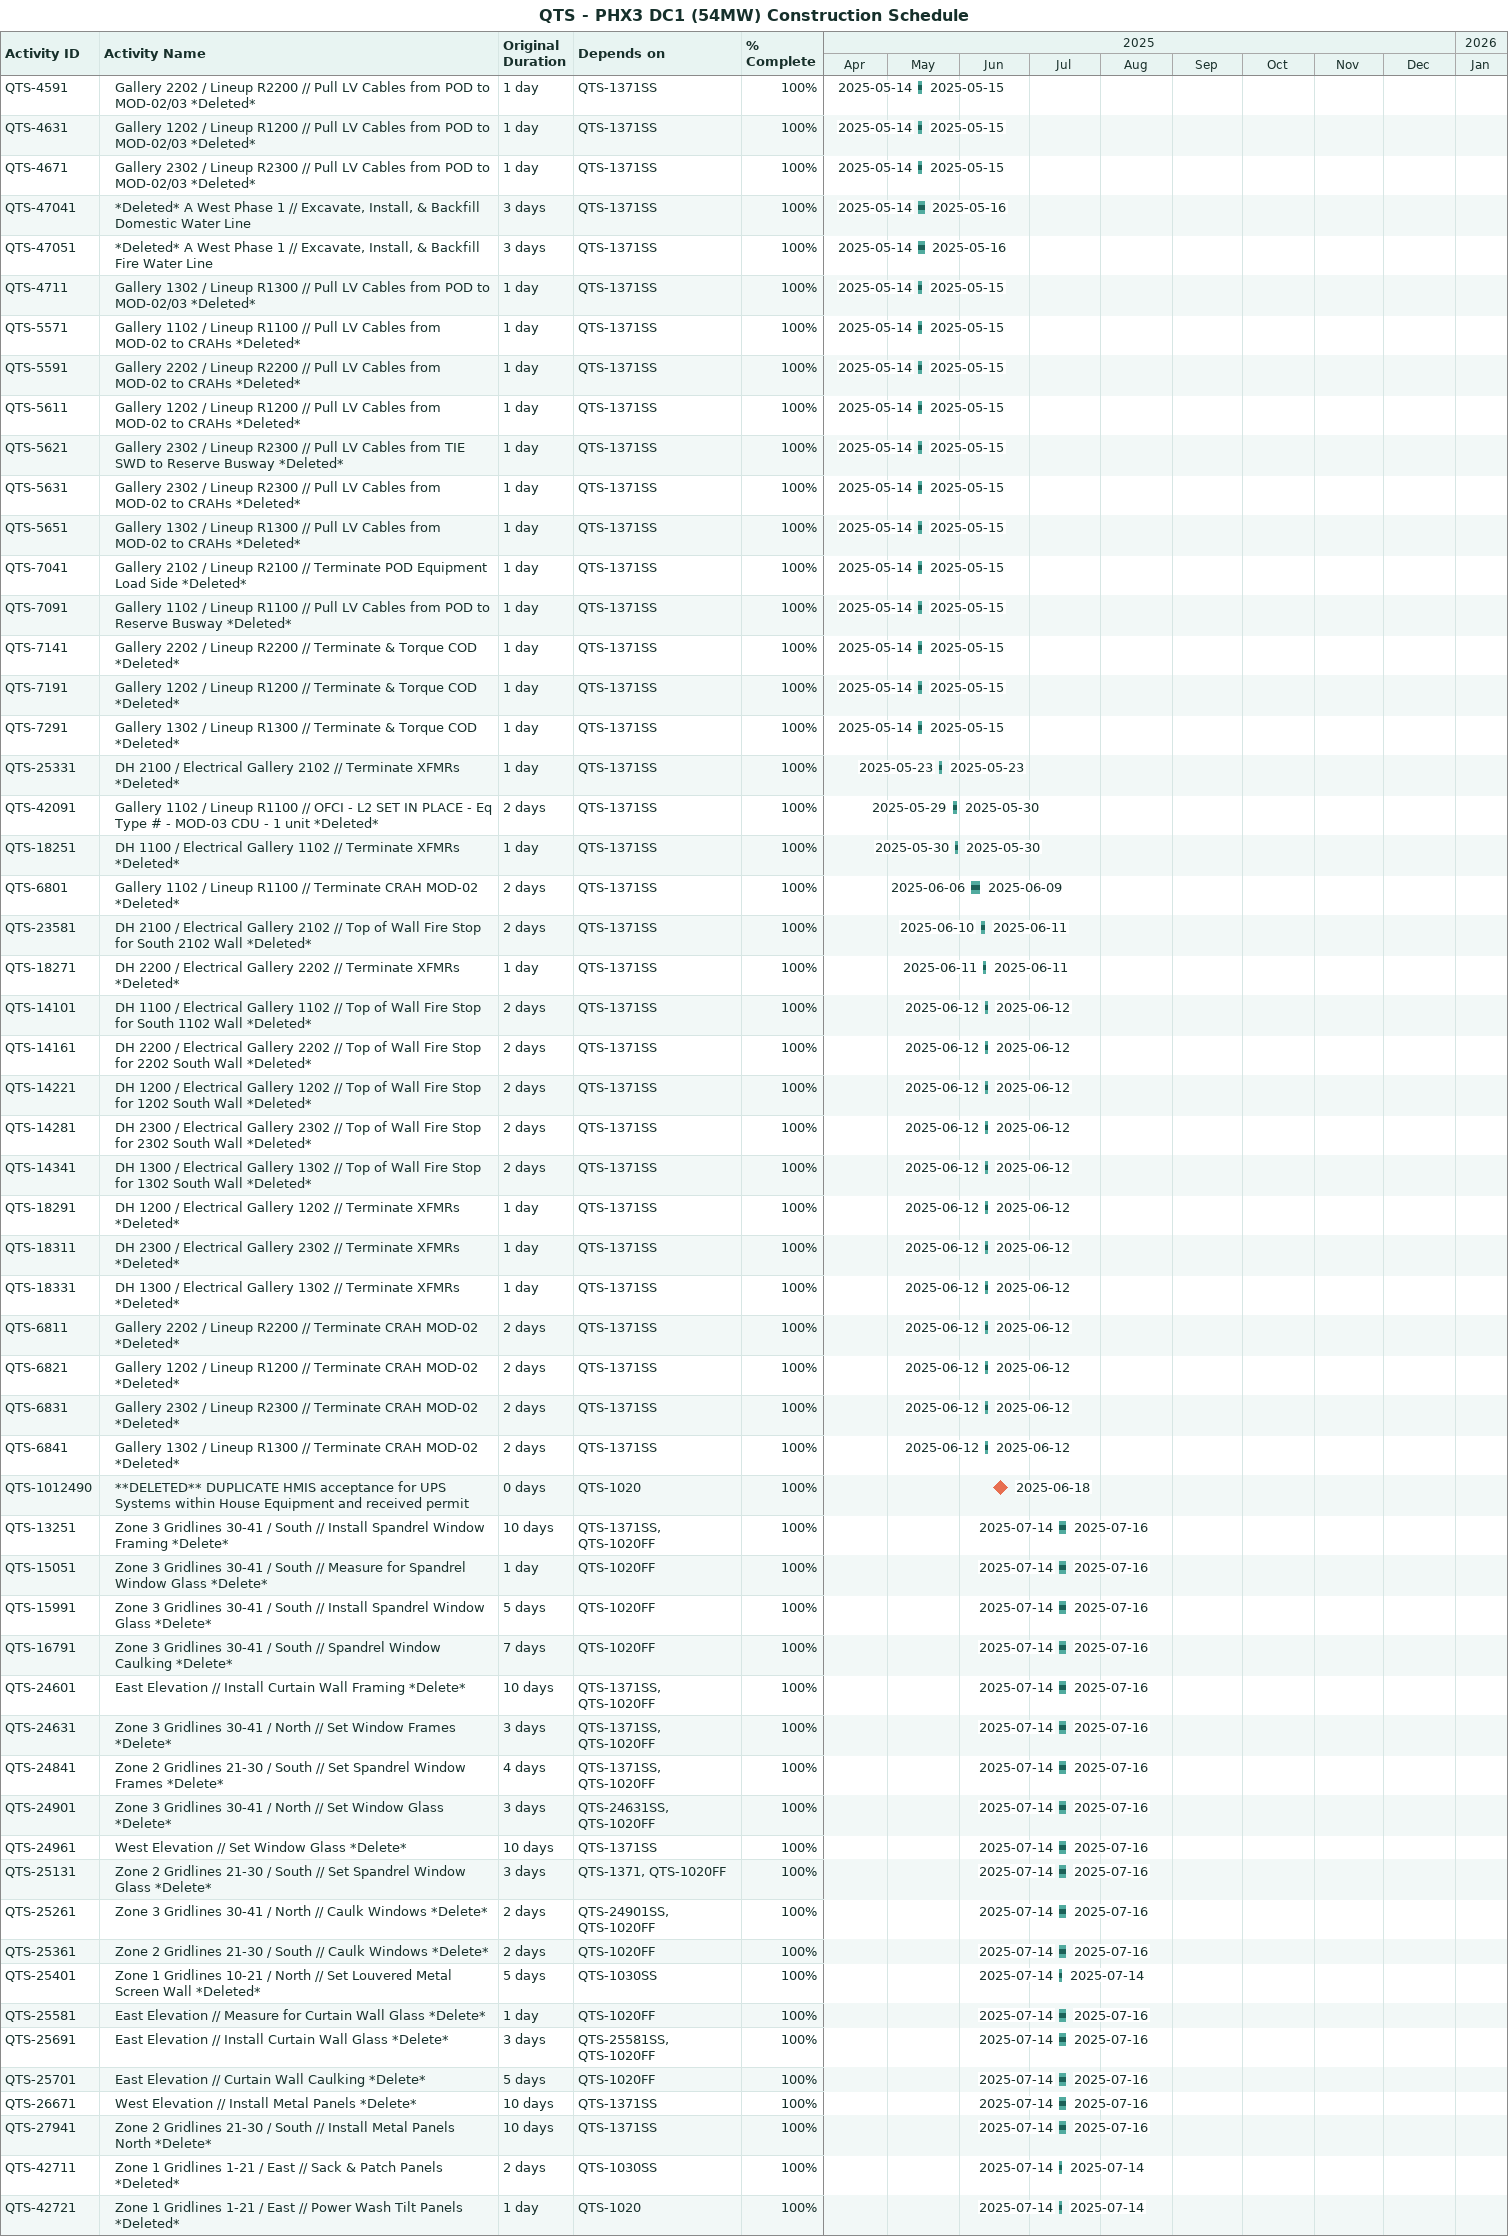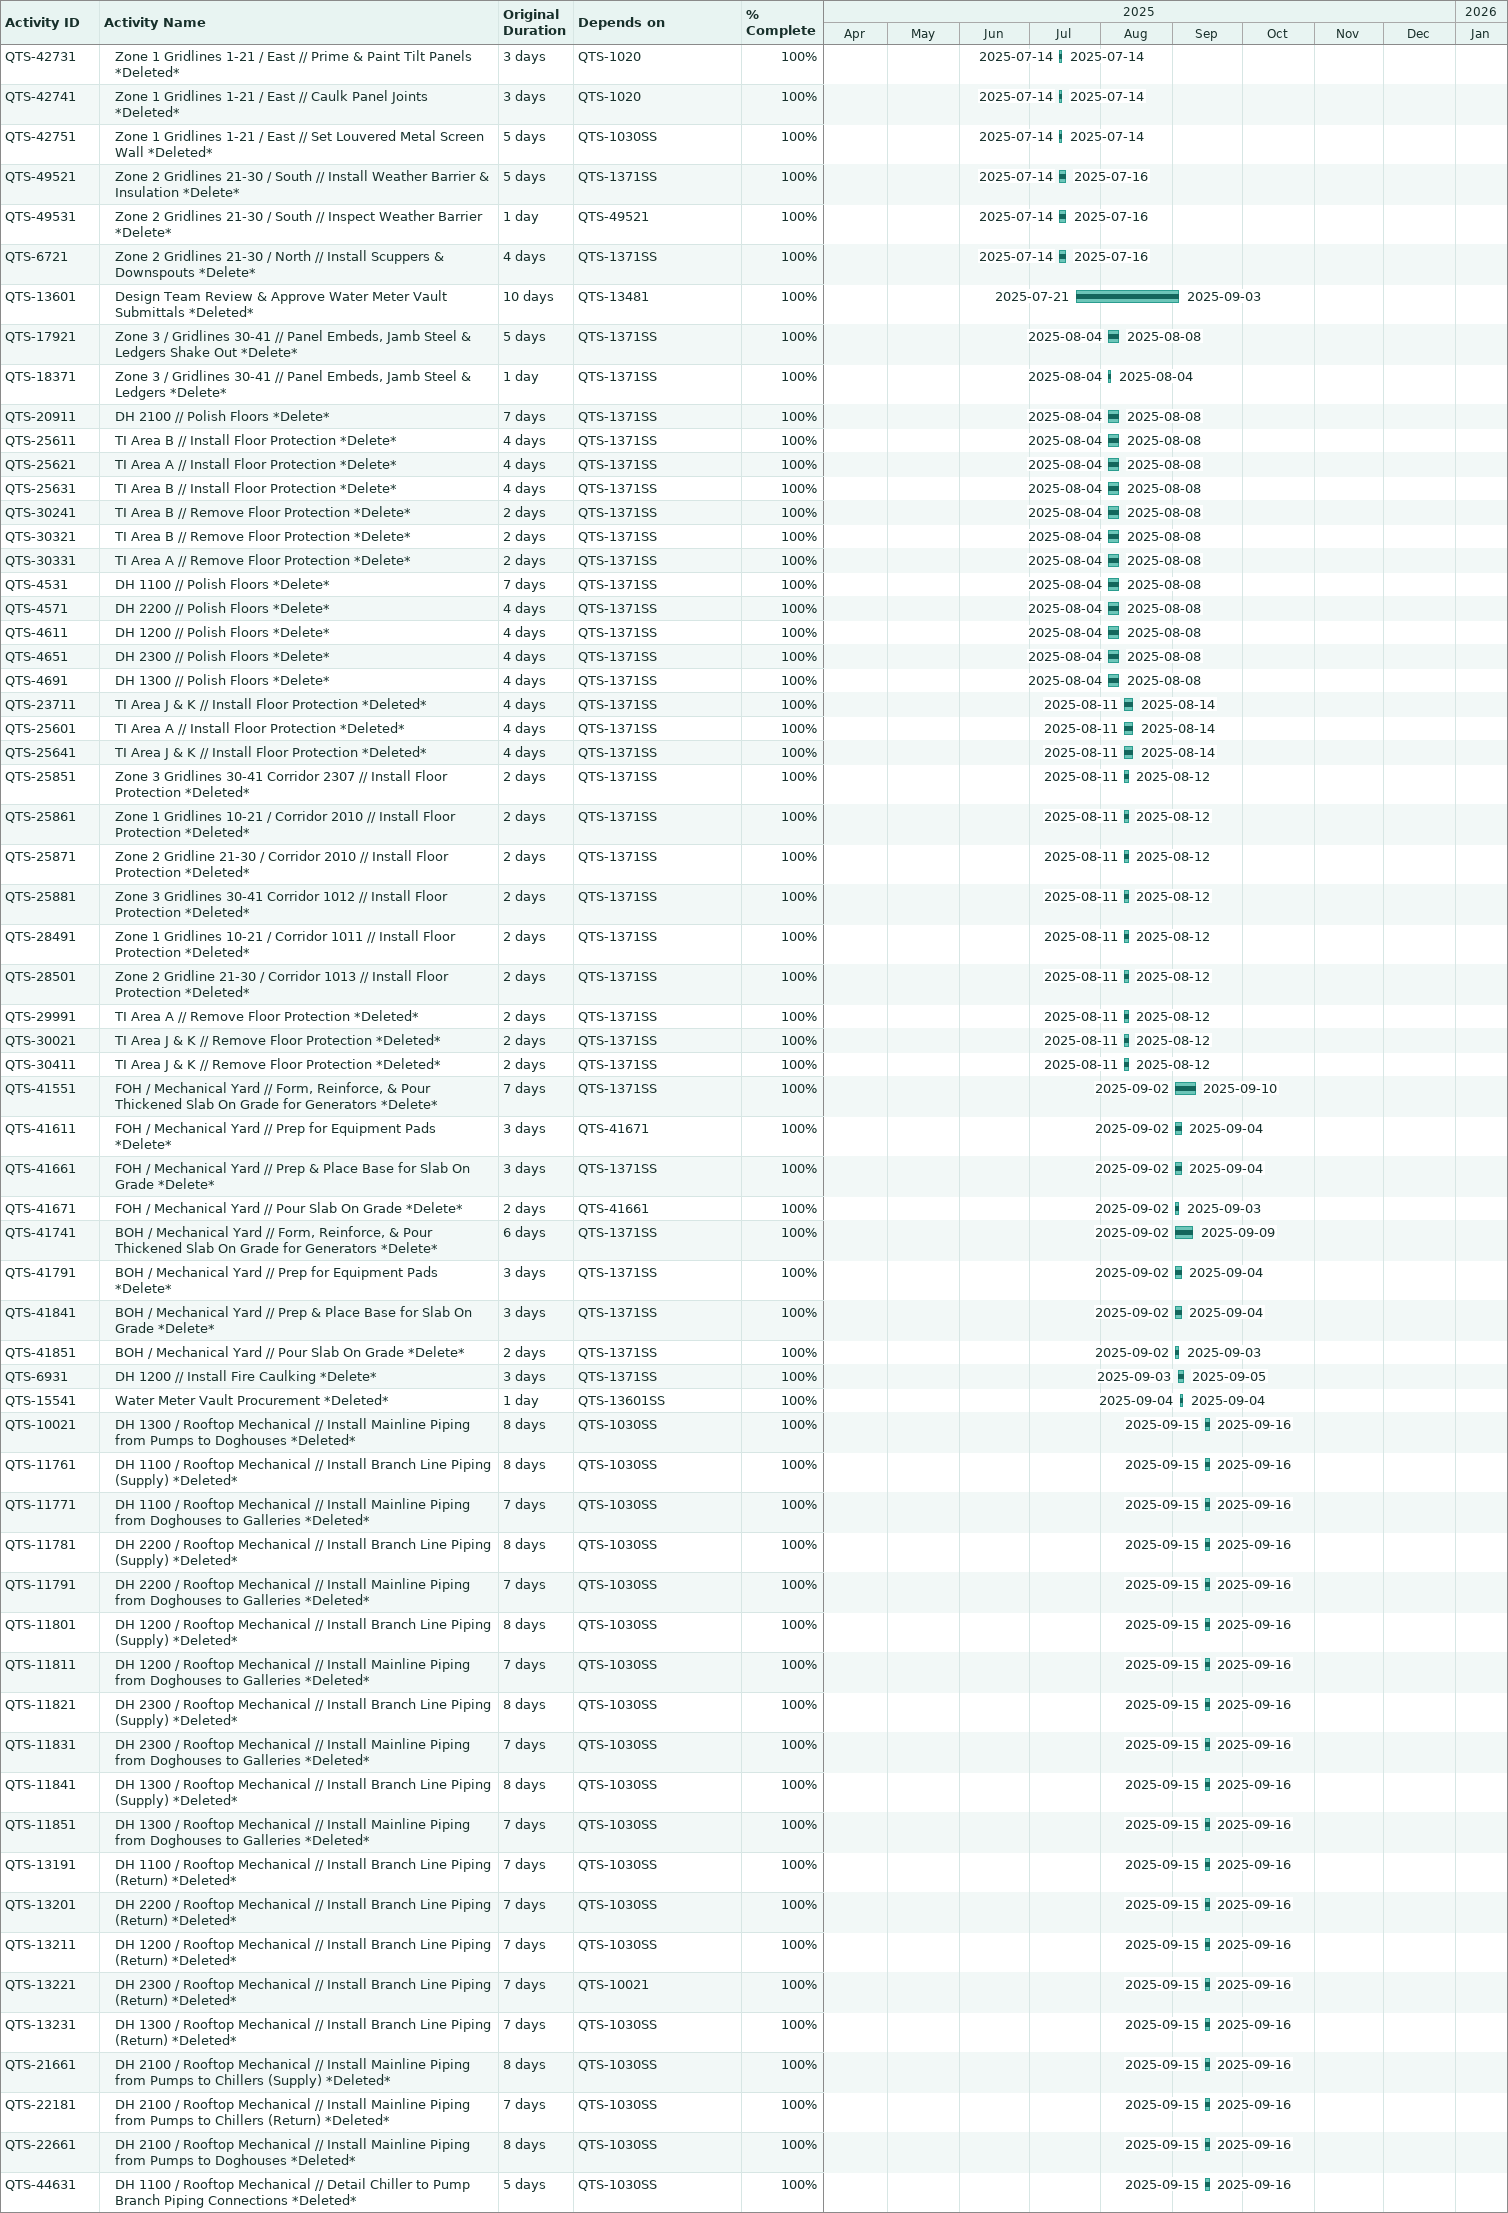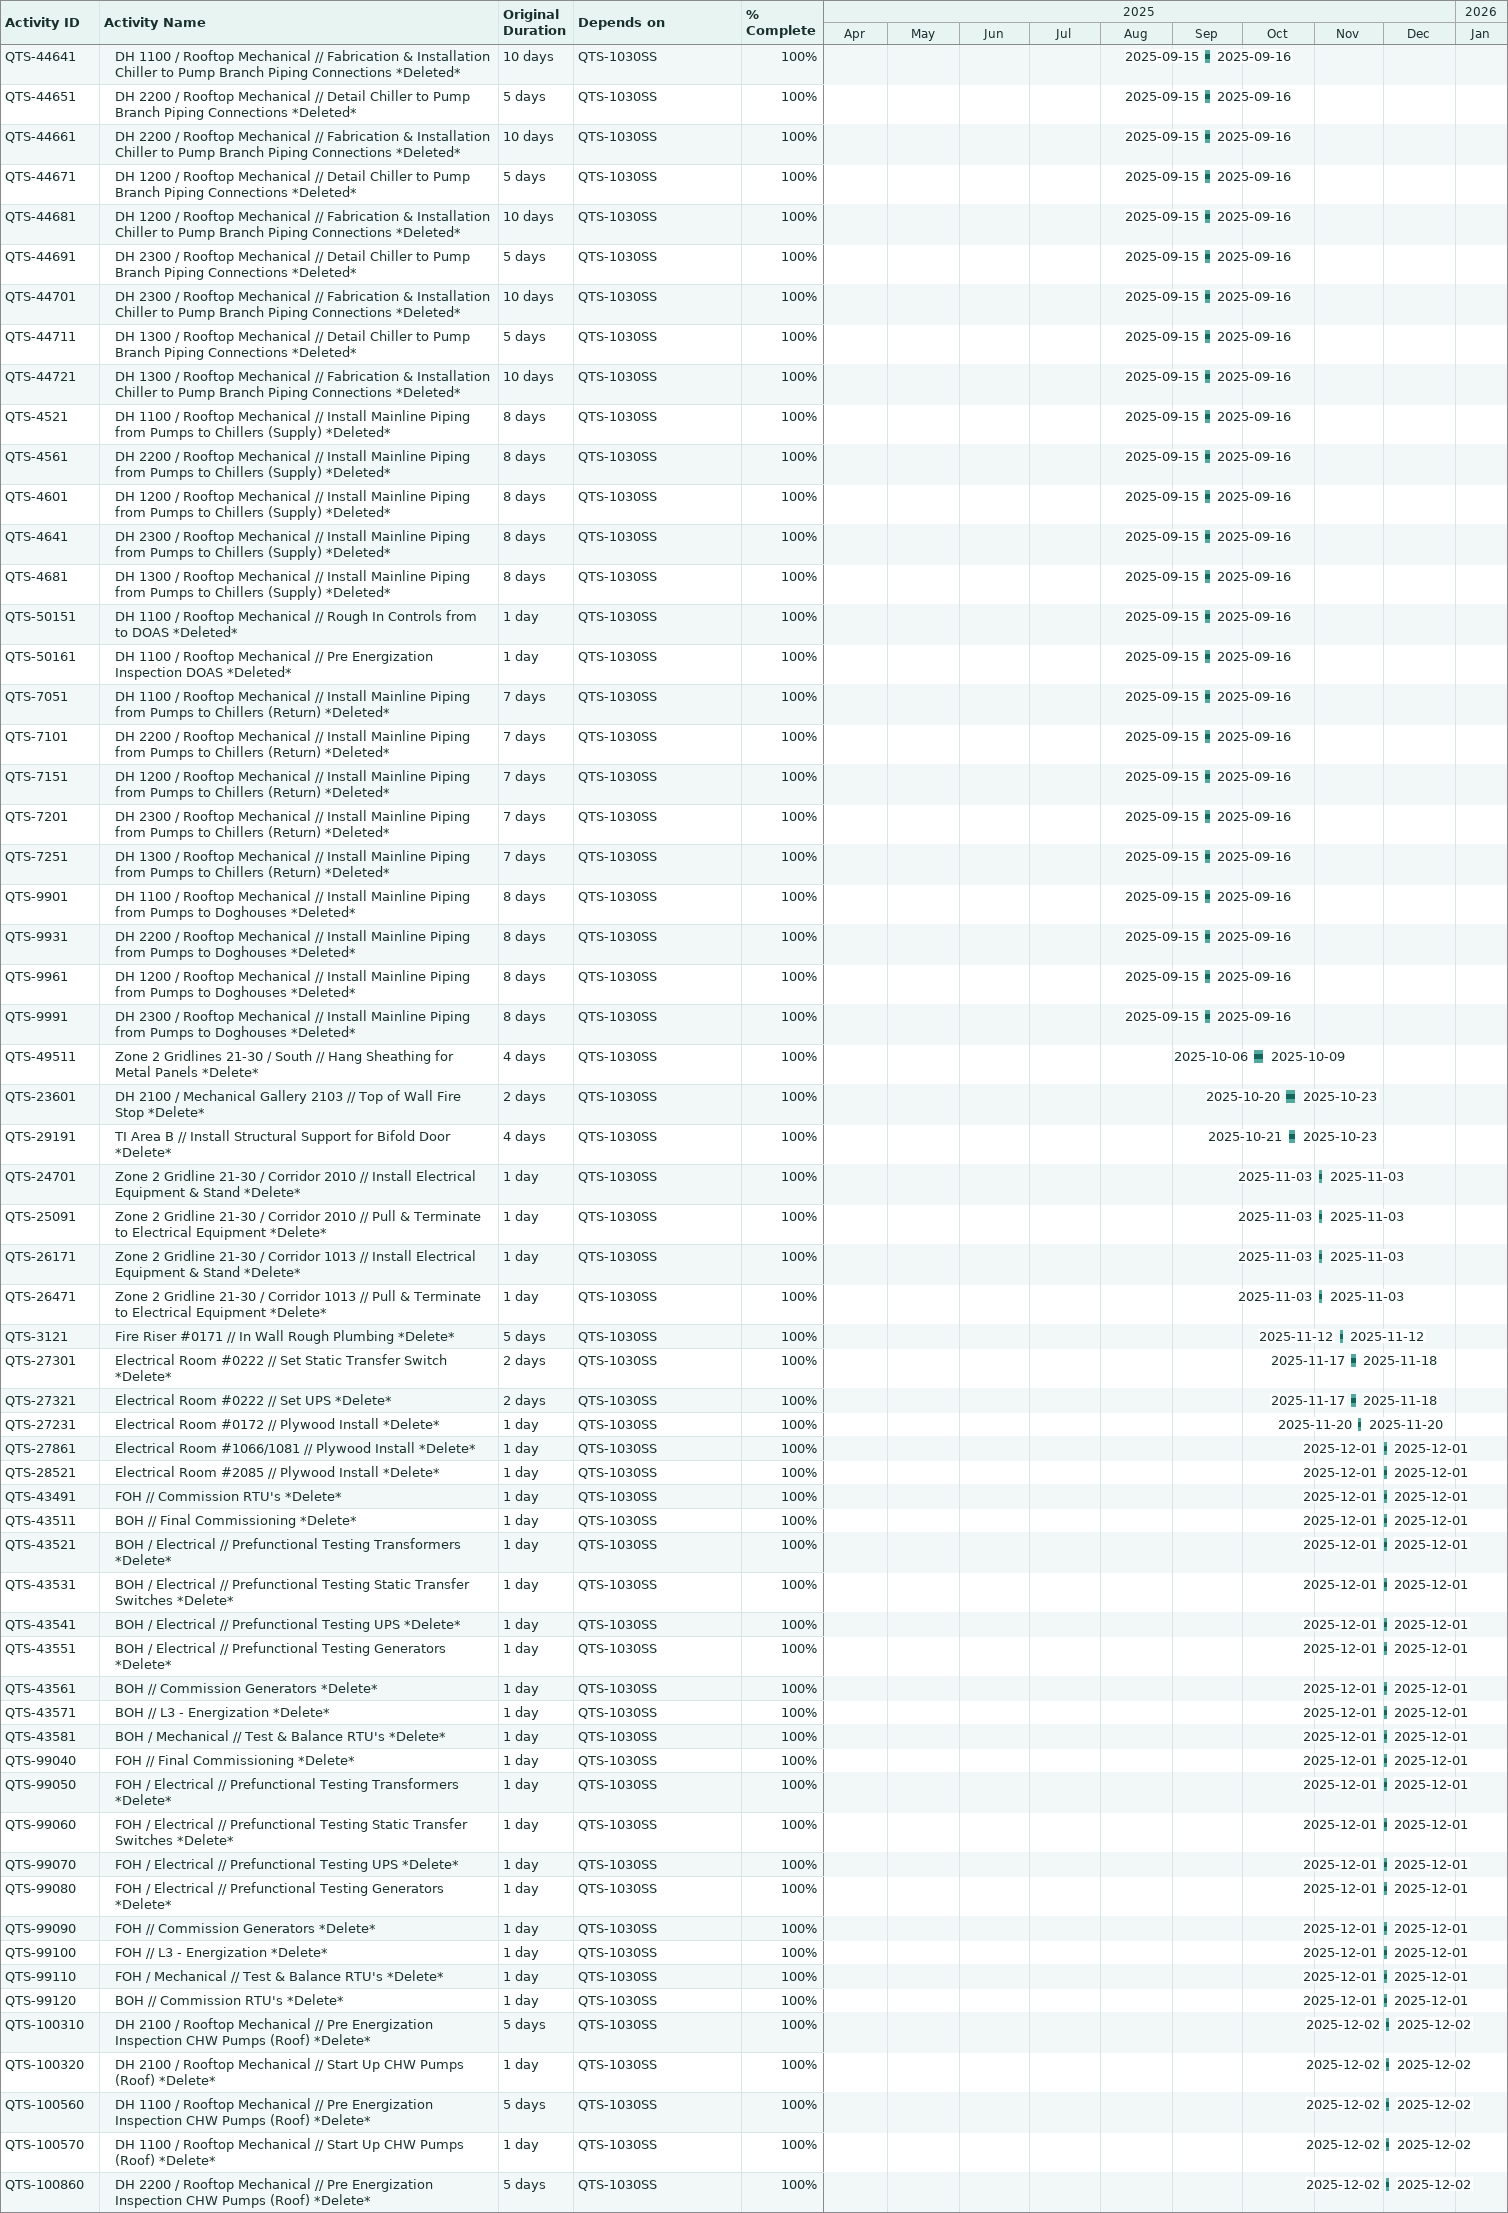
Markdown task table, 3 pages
QTS - PHX3 DC1 (54MW) Construction Schedule

| ID | Level | Task | Original duration | Start | Finish | Predecessors | % complete |
|---|---|---|---|---|---|---|---|
| QTS-4591 | 2 | Gallery 2202 / Lineup R2200 // Pull LV Cables from POD to MOD-02/03 *Deleted* | 1d | 2025-05-14 | 2025-05-15 | QTS-1371SS | 100 |
| QTS-4631 | 2 | Gallery 1202 / Lineup R1200 // Pull LV Cables from POD to MOD-02/03 *Deleted* | 1d | 2025-05-14 | 2025-05-15 | QTS-1371SS | 100 |
| QTS-4671 | 2 | Gallery 2302 / Lineup R2300 // Pull LV Cables from POD to MOD-02/03 *Deleted* | 1d | 2025-05-14 | 2025-05-15 | QTS-1371SS | 100 |
| QTS-47041 | 2 | *Deleted* A West Phase 1 // Excavate, Install, & Backfill Domestic Water Line | 3d | 2025-05-14 | 2025-05-16 | QTS-1371SS | 100 |
| QTS-47051 | 2 | *Deleted* A West Phase 1 // Excavate, Install, & Backfill Fire Water Line | 3d | 2025-05-14 | 2025-05-16 | QTS-1371SS | 100 |
| QTS-4711 | 2 | Gallery 1302 / Lineup R1300 // Pull LV Cables from POD to MOD-02/03 *Deleted* | 1d | 2025-05-14 | 2025-05-15 | QTS-1371SS | 100 |
| QTS-5571 | 2 | Gallery 1102 / Lineup R1100 // Pull LV Cables from MOD-02 to CRAHs *Deleted* | 1d | 2025-05-14 | 2025-05-15 | QTS-1371SS | 100 |
| QTS-5591 | 2 | Gallery 2202 / Lineup R2200 // Pull LV Cables from MOD-02 to CRAHs *Deleted* | 1d | 2025-05-14 | 2025-05-15 | QTS-1371SS | 100 |
| QTS-5611 | 2 | Gallery 1202 / Lineup R1200 // Pull LV Cables from MOD-02 to CRAHs *Deleted* | 1d | 2025-05-14 | 2025-05-15 | QTS-1371SS | 100 |
| QTS-5621 | 2 | Gallery 2302 / Lineup R2300 // Pull LV Cables from TIE SWD to Reserve Busway *Deleted* | 1d | 2025-05-14 | 2025-05-15 | QTS-1371SS | 100 |
| QTS-5631 | 2 | Gallery 2302 / Lineup R2300 // Pull LV Cables from MOD-02 to CRAHs *Deleted* | 1d | 2025-05-14 | 2025-05-15 | QTS-1371SS | 100 |
| QTS-5651 | 2 | Gallery 1302 / Lineup R1300 // Pull LV Cables from MOD-02 to CRAHs *Deleted* | 1d | 2025-05-14 | 2025-05-15 | QTS-1371SS | 100 |
| QTS-7041 | 2 | Gallery 2102 / Lineup R2100 // Terminate POD Equipment Load Side *Deleted* | 1d | 2025-05-14 | 2025-05-15 | QTS-1371SS | 100 |
| QTS-7091 | 2 | Gallery 1102 / Lineup R1100 // Pull LV Cables from POD to Reserve Busway *Deleted* | 1d | 2025-05-14 | 2025-05-15 | QTS-1371SS | 100 |
| QTS-7141 | 2 | Gallery 2202 / Lineup R2200 // Terminate & Torque COD *Deleted* | 1d | 2025-05-14 | 2025-05-15 | QTS-1371SS | 100 |
| QTS-7191 | 2 | Gallery 1202 / Lineup R1200 // Terminate & Torque COD *Deleted* | 1d | 2025-05-14 | 2025-05-15 | QTS-1371SS | 100 |
| QTS-7291 | 2 | Gallery 1302 / Lineup R1300 // Terminate & Torque COD *Deleted* | 1d | 2025-05-14 | 2025-05-15 | QTS-1371SS | 100 |
| QTS-25331 | 2 | DH 2100 / Electrical Gallery 2102 // Terminate XFMRs *Deleted* | 1d | 2025-05-23 | 2025-05-23 | QTS-1371SS | 100 |
| QTS-42091 | 2 | Gallery 1102 / Lineup R1100 // OFCI - L2 SET IN PLACE - Eq Type # - MOD-03 CDU - 1 unit *Deleted* | 2d | 2025-05-29 | 2025-05-30 | QTS-1371SS | 100 |
| QTS-18251 | 2 | DH 1100 / Electrical Gallery 1102 // Terminate XFMRs *Deleted* | 1d | 2025-05-30 | 2025-05-30 | QTS-1371SS | 100 |
| QTS-6801 | 2 | Gallery 1102 / Lineup R1100 // Terminate CRAH MOD-02 *Deleted* | 2d | 2025-06-06 | 2025-06-09 | QTS-1371SS | 100 |
| QTS-23581 | 2 | DH 2100 / Electrical Gallery 2102 // Top of Wall Fire Stop for South 2102 Wall *Deleted* | 2d | 2025-06-10 | 2025-06-11 | QTS-1371SS | 100 |
| QTS-18271 | 2 | DH 2200 / Electrical Gallery 2202 // Terminate XFMRs *Deleted* | 1d | 2025-06-11 | 2025-06-11 | QTS-1371SS | 100 |
| QTS-14101 | 2 | DH 1100 / Electrical Gallery 1102 // Top of Wall Fire Stop for South 1102 Wall *Deleted* | 2d | 2025-06-12 | 2025-06-12 | QTS-1371SS | 100 |
| QTS-14161 | 2 | DH 2200 / Electrical Gallery 2202 // Top of Wall Fire Stop for 2202 South Wall *Deleted* | 2d | 2025-06-12 | 2025-06-12 | QTS-1371SS | 100 |
| QTS-14221 | 2 | DH 1200 / Electrical Gallery 1202 // Top of Wall Fire Stop for 1202 South Wall *Deleted* | 2d | 2025-06-12 | 2025-06-12 | QTS-1371SS | 100 |
| QTS-14281 | 2 | DH 2300 / Electrical Gallery 2302 // Top of Wall Fire Stop for 2302 South Wall *Deleted* | 2d | 2025-06-12 | 2025-06-12 | QTS-1371SS | 100 |
| QTS-14341 | 2 | DH 1300 / Electrical Gallery 1302 // Top of Wall Fire Stop for 1302 South Wall *Deleted* | 2d | 2025-06-12 | 2025-06-12 | QTS-1371SS | 100 |
| QTS-18291 | 2 | DH 1200 / Electrical Gallery 1202 // Terminate XFMRs *Deleted* | 1d | 2025-06-12 | 2025-06-12 | QTS-1371SS | 100 |
| QTS-18311 | 2 | DH 2300 / Electrical Gallery 2302 // Terminate XFMRs *Deleted* | 1d | 2025-06-12 | 2025-06-12 | QTS-1371SS | 100 |
| QTS-18331 | 2 | DH 1300 / Electrical Gallery 1302 // Terminate XFMRs *Deleted* | 1d | 2025-06-12 | 2025-06-12 | QTS-1371SS | 100 |
| QTS-6811 | 2 | Gallery 2202 / Lineup R2200 // Terminate CRAH MOD-02 *Deleted* | 2d | 2025-06-12 | 2025-06-12 | QTS-1371SS | 100 |
| QTS-6821 | 2 | Gallery 1202 / Lineup R1200 // Terminate CRAH MOD-02 *Deleted* | 2d | 2025-06-12 | 2025-06-12 | QTS-1371SS | 100 |
| QTS-6831 | 2 | Gallery 2302 / Lineup R2300 // Terminate CRAH MOD-02 *Deleted* | 2d | 2025-06-12 | 2025-06-12 | QTS-1371SS | 100 |
| QTS-6841 | 2 | Gallery 1302 / Lineup R1300 // Terminate CRAH MOD-02 *Deleted* | 2d | 2025-06-12 | 2025-06-12 | QTS-1371SS | 100 |
| QTS-1012490 | 2 | **DELETED** DUPLICATE HMIS acceptance for UPS Systems within House Equipment and received permit | 0d | 2025-06-18 | 2025-06-18 | QTS-1020 | 100 |
| QTS-13251 | 2 | Zone 3 Gridlines 30-41 / South // Install Spandrel Window Framing *Delete* | 10d | 2025-07-14 | 2025-07-16 | QTS-1371SS, QTS-1020FF | 100 |
| QTS-15051 | 2 | Zone 3 Gridlines 30-41 / South // Measure for Spandrel Window Glass *Delete* | 1d | 2025-07-14 | 2025-07-16 | QTS-1020FF | 100 |
| QTS-15991 | 2 | Zone 3 Gridlines 30-41 / South // Install Spandrel Window Glass *Delete* | 5d | 2025-07-14 | 2025-07-16 | QTS-1020FF | 100 |
| QTS-16791 | 2 | Zone 3 Gridlines 30-41 / South // Spandrel Window Caulking *Delete* | 7d | 2025-07-14 | 2025-07-16 | QTS-1020FF | 100 |
| QTS-24601 | 2 | East Elevation // Install Curtain Wall Framing *Delete* | 10d | 2025-07-14 | 2025-07-16 | QTS-1371SS, QTS-1020FF | 100 |
| QTS-24631 | 2 | Zone 3 Gridlines 30-41 / North // Set Window Frames *Delete* | 3d | 2025-07-14 | 2025-07-16 | QTS-1371SS, QTS-1020FF | 100 |
| QTS-24841 | 2 | Zone 2 Gridlines 21-30 / South // Set Spandrel Window Frames *Delete* | 4d | 2025-07-14 | 2025-07-16 | QTS-1371SS, QTS-1020FF | 100 |
| QTS-24901 | 2 | Zone 3 Gridlines 30-41 / North // Set Window Glass *Delete* | 3d | 2025-07-14 | 2025-07-16 | QTS-24631SS, QTS-1020FF | 100 |
| QTS-24961 | 2 | West Elevation // Set Window Glass *Delete* | 10d | 2025-07-14 | 2025-07-16 | QTS-1371SS | 100 |
| QTS-25131 | 2 | Zone 2 Gridlines 21-30 / South // Set Spandrel Window Glass *Delete* | 3d | 2025-07-14 | 2025-07-16 | QTS-1371, QTS-1020FF | 100 |
| QTS-25261 | 2 | Zone 3 Gridlines 30-41 / North // Caulk Windows *Delete* | 2d | 2025-07-14 | 2025-07-16 | QTS-24901SS, QTS-1020FF | 100 |
| QTS-25361 | 2 | Zone 2 Gridlines 21-30 / South // Caulk Windows *Delete* | 2d | 2025-07-14 | 2025-07-16 | QTS-1020FF | 100 |
| QTS-25401 | 2 | Zone 1 Gridlines 10-21 / North // Set Louvered Metal Screen Wall *Deleted* | 5d | 2025-07-14 | 2025-07-14 | QTS-1030SS | 100 |
| QTS-25581 | 2 | East Elevation // Measure for Curtain Wall Glass *Delete* | 1d | 2025-07-14 | 2025-07-16 | QTS-1020FF | 100 |
| QTS-25691 | 2 | East Elevation // Install Curtain Wall Glass *Delete* | 3d | 2025-07-14 | 2025-07-16 | QTS-25581SS, QTS-1020FF | 100 |
| QTS-25701 | 2 | East Elevation // Curtain Wall Caulking *Delete* | 5d | 2025-07-14 | 2025-07-16 | QTS-1020FF | 100 |
| QTS-26671 | 2 | West Elevation // Install Metal Panels *Delete* | 10d | 2025-07-14 | 2025-07-16 | QTS-1371SS | 100 |
| QTS-27941 | 2 | Zone 2 Gridlines 21-30 / South // Install Metal Panels North *Delete* | 10d | 2025-07-14 | 2025-07-16 | QTS-1371SS | 100 |
| QTS-42711 | 2 | Zone 1 Gridlines 1-21 / East // Sack & Patch Panels *Deleted* | 2d | 2025-07-14 | 2025-07-14 | QTS-1030SS | 100 |
| QTS-42721 | 2 | Zone 1 Gridlines 1-21 / East // Power Wash Tilt Panels *Deleted* | 1d | 2025-07-14 | 2025-07-14 | QTS-1020 | 100 |
| QTS-42731 | 2 | Zone 1 Gridlines 1-21 / East // Prime & Paint Tilt Panels *Deleted* | 3d | 2025-07-14 | 2025-07-14 | QTS-1020 | 100 |
| QTS-42741 | 2 | Zone 1 Gridlines 1-21 / East // Caulk Panel Joints *Deleted* | 3d | 2025-07-14 | 2025-07-14 | QTS-1020 | 100 |
| QTS-42751 | 2 | Zone 1 Gridlines 1-21 / East // Set Louvered Metal Screen Wall *Deleted* | 5d | 2025-07-14 | 2025-07-14 | QTS-1030SS | 100 |
| QTS-49521 | 2 | Zone 2 Gridlines 21-30 / South // Install Weather Barrier & Insulation *Delete* | 5d | 2025-07-14 | 2025-07-16 | QTS-1371SS | 100 |
| QTS-49531 | 2 | Zone 2 Gridlines 21-30 / South // Inspect Weather Barrier *Delete* | 1d | 2025-07-14 | 2025-07-16 | QTS-49521 | 100 |
| QTS-6721 | 2 | Zone 2 Gridlines 21-30 / North // Install Scuppers & Downspouts *Delete* | 4d | 2025-07-14 | 2025-07-16 | QTS-1371SS | 100 |
| QTS-13601 | 2 | Design Team Review & Approve Water Meter Vault Submittals *Deleted* | 10d | 2025-07-21 | 2025-09-03 | QTS-13481 | 100 |
| QTS-17921 | 2 | Zone 3 / Gridlines 30-41 // Panel Embeds, Jamb Steel & Ledgers Shake Out *Delete* | 5d | 2025-08-04 | 2025-08-08 | QTS-1371SS | 100 |
| QTS-18371 | 2 | Zone 3 / Gridlines 30-41 // Panel Embeds, Jamb Steel & Ledgers *Delete* | 1d | 2025-08-04 | 2025-08-04 | QTS-1371SS | 100 |
| QTS-20911 | 2 | DH 2100 // Polish Floors *Delete* | 7d | 2025-08-04 | 2025-08-08 | QTS-1371SS | 100 |
| QTS-25611 | 2 | TI Area B // Install Floor Protection *Delete* | 4d | 2025-08-04 | 2025-08-08 | QTS-1371SS | 100 |
| QTS-25621 | 2 | TI Area A // Install Floor Protection *Delete* | 4d | 2025-08-04 | 2025-08-08 | QTS-1371SS | 100 |
| QTS-25631 | 2 | TI Area B // Install Floor Protection *Delete* | 4d | 2025-08-04 | 2025-08-08 | QTS-1371SS | 100 |
| QTS-30241 | 2 | TI Area B // Remove Floor Protection *Delete* | 2d | 2025-08-04 | 2025-08-08 | QTS-1371SS | 100 |
| QTS-30321 | 2 | TI Area B // Remove Floor Protection *Delete* | 2d | 2025-08-04 | 2025-08-08 | QTS-1371SS | 100 |
| QTS-30331 | 2 | TI Area A // Remove Floor Protection *Delete* | 2d | 2025-08-04 | 2025-08-08 | QTS-1371SS | 100 |
| QTS-4531 | 2 | DH 1100 // Polish Floors *Delete* | 7d | 2025-08-04 | 2025-08-08 | QTS-1371SS | 100 |
| QTS-4571 | 2 | DH 2200 // Polish Floors *Delete* | 4d | 2025-08-04 | 2025-08-08 | QTS-1371SS | 100 |
| QTS-4611 | 2 | DH 1200 // Polish Floors *Delete* | 4d | 2025-08-04 | 2025-08-08 | QTS-1371SS | 100 |
| QTS-4651 | 2 | DH 2300 // Polish Floors *Delete* | 4d | 2025-08-04 | 2025-08-08 | QTS-1371SS | 100 |
| QTS-4691 | 2 | DH 1300 // Polish Floors *Delete* | 4d | 2025-08-04 | 2025-08-08 | QTS-1371SS | 100 |
| QTS-23711 | 2 | TI Area J & K // Install Floor Protection *Deleted* | 4d | 2025-08-11 | 2025-08-14 | QTS-1371SS | 100 |
| QTS-25601 | 2 | TI Area A // Install Floor Protection *Deleted* | 4d | 2025-08-11 | 2025-08-14 | QTS-1371SS | 100 |
| QTS-25641 | 2 | TI Area J & K // Install Floor Protection *Deleted* | 4d | 2025-08-11 | 2025-08-14 | QTS-1371SS | 100 |
| QTS-25851 | 2 | Zone 3 Gridlines 30-41 Corridor 2307 // Install Floor Protection *Deleted* | 2d | 2025-08-11 | 2025-08-12 | QTS-1371SS | 100 |
| QTS-25861 | 2 | Zone 1 Gridlines 10-21 / Corridor 2010 // Install Floor Protection *Deleted* | 2d | 2025-08-11 | 2025-08-12 | QTS-1371SS | 100 |
| QTS-25871 | 2 | Zone 2 Gridline 21-30 / Corridor 2010 // Install Floor Protection *Deleted* | 2d | 2025-08-11 | 2025-08-12 | QTS-1371SS | 100 |
| QTS-25881 | 2 | Zone 3 Gridlines 30-41 Corridor 1012 // Install Floor Protection *Deleted* | 2d | 2025-08-11 | 2025-08-12 | QTS-1371SS | 100 |
| QTS-28491 | 2 | Zone 1 Gridlines 10-21 / Corridor 1011 // Install Floor Protection *Deleted* | 2d | 2025-08-11 | 2025-08-12 | QTS-1371SS | 100 |
| QTS-28501 | 2 | Zone 2 Gridline 21-30 / Corridor 1013 // Install Floor Protection *Deleted* | 2d | 2025-08-11 | 2025-08-12 | QTS-1371SS | 100 |
| QTS-29991 | 2 | TI Area A // Remove Floor Protection *Deleted* | 2d | 2025-08-11 | 2025-08-12 | QTS-1371SS | 100 |
| QTS-30021 | 2 | TI Area J & K // Remove Floor Protection *Deleted* | 2d | 2025-08-11 | 2025-08-12 | QTS-1371SS | 100 |
| QTS-30411 | 2 | TI Area J & K // Remove Floor Protection *Deleted* | 2d | 2025-08-11 | 2025-08-12 | QTS-1371SS | 100 |
| QTS-41551 | 2 | FOH / Mechanical Yard // Form, Reinforce, & Pour Thickened Slab On Grade for Generators *Delete* | 7d | 2025-09-02 | 2025-09-10 | QTS-1371SS | 100 |
| QTS-41611 | 2 | FOH / Mechanical Yard // Prep for Equipment Pads *Delete* | 3d | 2025-09-02 | 2025-09-04 | QTS-41671 | 100 |
| QTS-41661 | 2 | FOH / Mechanical Yard // Prep & Place Base for Slab On Grade *Delete* | 3d | 2025-09-02 | 2025-09-04 | QTS-1371SS | 100 |
| QTS-41671 | 2 | FOH / Mechanical Yard // Pour Slab On Grade *Delete* | 2d | 2025-09-02 | 2025-09-03 | QTS-41661 | 100 |
| QTS-41741 | 2 | BOH / Mechanical Yard // Form, Reinforce, & Pour Thickened Slab On Grade for Generators *Delete* | 6d | 2025-09-02 | 2025-09-09 | QTS-1371SS | 100 |
| QTS-41791 | 2 | BOH / Mechanical Yard // Prep for Equipment Pads *Delete* | 3d | 2025-09-02 | 2025-09-04 | QTS-1371SS | 100 |
| QTS-41841 | 2 | BOH / Mechanical Yard // Prep & Place Base for Slab On Grade *Delete* | 3d | 2025-09-02 | 2025-09-04 | QTS-1371SS | 100 |
| QTS-41851 | 2 | BOH / Mechanical Yard // Pour Slab On Grade *Delete* | 2d | 2025-09-02 | 2025-09-03 | QTS-1371SS | 100 |
| QTS-6931 | 2 | DH 1200 // Install Fire Caulking *Delete* | 3d | 2025-09-03 | 2025-09-05 | QTS-1371SS | 100 |
| QTS-15541 | 2 | Water Meter Vault Procurement *Deleted* | 1d | 2025-09-04 | 2025-09-04 | QTS-13601SS | 100 |
| QTS-10021 | 2 | DH 1300 / Rooftop Mechanical // Install Mainline Piping from Pumps to Doghouses *Deleted* | 8d | 2025-09-15 | 2025-09-16 | QTS-1030SS | 100 |
| QTS-11761 | 2 | DH 1100 / Rooftop Mechanical // Install Branch Line Piping (Supply) *Deleted* | 8d | 2025-09-15 | 2025-09-16 | QTS-1030SS | 100 |
| QTS-11771 | 2 | DH 1100 / Rooftop Mechanical // Install Mainline Piping from Doghouses to Galleries *Deleted* | 7d | 2025-09-15 | 2025-09-16 | QTS-1030SS | 100 |
| QTS-11781 | 2 | DH 2200 / Rooftop Mechanical // Install Branch Line Piping (Supply) *Deleted* | 8d | 2025-09-15 | 2025-09-16 | QTS-1030SS | 100 |
| QTS-11791 | 2 | DH 2200 / Rooftop Mechanical // Install Mainline Piping from Doghouses to Galleries *Deleted* | 7d | 2025-09-15 | 2025-09-16 | QTS-1030SS | 100 |
| QTS-11801 | 2 | DH 1200 / Rooftop Mechanical // Install Branch Line Piping (Supply) *Deleted* | 8d | 2025-09-15 | 2025-09-16 | QTS-1030SS | 100 |
| QTS-11811 | 2 | DH 1200 / Rooftop Mechanical // Install Mainline Piping from Doghouses to Galleries *Deleted* | 7d | 2025-09-15 | 2025-09-16 | QTS-1030SS | 100 |
| QTS-11821 | 2 | DH 2300 / Rooftop Mechanical // Install Branch Line Piping (Supply) *Deleted* | 8d | 2025-09-15 | 2025-09-16 | QTS-1030SS | 100 |
| QTS-11831 | 2 | DH 2300 / Rooftop Mechanical // Install Mainline Piping from Doghouses to Galleries *Deleted* | 7d | 2025-09-15 | 2025-09-16 | QTS-1030SS | 100 |
| QTS-11841 | 2 | DH 1300 / Rooftop Mechanical // Install Branch Line Piping (Supply) *Deleted* | 8d | 2025-09-15 | 2025-09-16 | QTS-1030SS | 100 |
| QTS-11851 | 2 | DH 1300 / Rooftop Mechanical // Install Mainline Piping from Doghouses to Galleries *Deleted* | 7d | 2025-09-15 | 2025-09-16 | QTS-1030SS | 100 |
| QTS-13191 | 2 | DH 1100 / Rooftop Mechanical // Install Branch Line Piping (Return) *Deleted* | 7d | 2025-09-15 | 2025-09-16 | QTS-1030SS | 100 |
| QTS-13201 | 2 | DH 2200 / Rooftop Mechanical // Install Branch Line Piping (Return) *Deleted* | 7d | 2025-09-15 | 2025-09-16 | QTS-1030SS | 100 |
| QTS-13211 | 2 | DH 1200 / Rooftop Mechanical // Install Branch Line Piping (Return) *Deleted* | 7d | 2025-09-15 | 2025-09-16 | QTS-1030SS | 100 |
| QTS-13221 | 2 | DH 2300 / Rooftop Mechanical // Install Branch Line Piping (Return) *Deleted* | 7d | 2025-09-15 | 2025-09-16 | QTS-10021 | 100 |
| QTS-13231 | 2 | DH 1300 / Rooftop Mechanical // Install Branch Line Piping (Return) *Deleted* | 7d | 2025-09-15 | 2025-09-16 | QTS-1030SS | 100 |
| QTS-21661 | 2 | DH 2100 / Rooftop Mechanical // Install Mainline Piping from Pumps to Chillers (Supply) *Deleted* | 8d | 2025-09-15 | 2025-09-16 | QTS-1030SS | 100 |
| QTS-22181 | 2 | DH 2100 / Rooftop Mechanical // Install Mainline Piping from Pumps to Chillers (Return) *Deleted* | 7d | 2025-09-15 | 2025-09-16 | QTS-1030SS | 100 |
| QTS-22661 | 2 | DH 2100 / Rooftop Mechanical // Install Mainline Piping from Pumps to Doghouses *Deleted* | 8d | 2025-09-15 | 2025-09-16 | QTS-1030SS | 100 |
| QTS-44631 | 2 | DH 1100 / Rooftop Mechanical // Detail Chiller to Pump Branch Piping Connections *Deleted* | 5d | 2025-09-15 | 2025-09-16 | QTS-1030SS | 100 |
| QTS-44641 | 2 | DH 1100 / Rooftop Mechanical // Fabrication & Installation Chiller to Pump Branch Piping Connections *Deleted* | 10d | 2025-09-15 | 2025-09-16 | QTS-1030SS | 100 |
| QTS-44651 | 2 | DH 2200 / Rooftop Mechanical // Detail Chiller to Pump Branch Piping Connections *Deleted* | 5d | 2025-09-15 | 2025-09-16 | QTS-1030SS | 100 |
| QTS-44661 | 2 | DH 2200 / Rooftop Mechanical // Fabrication & Installation Chiller to Pump Branch Piping Connections *Deleted* | 10d | 2025-09-15 | 2025-09-16 | QTS-1030SS | 100 |
| QTS-44671 | 2 | DH 1200 / Rooftop Mechanical // Detail Chiller to Pump Branch Piping Connections *Deleted* | 5d | 2025-09-15 | 2025-09-16 | QTS-1030SS | 100 |
| QTS-44681 | 2 | DH 1200 / Rooftop Mechanical // Fabrication & Installation Chiller to Pump Branch Piping Connections *Deleted* | 10d | 2025-09-15 | 2025-09-16 | QTS-1030SS | 100 |
| QTS-44691 | 2 | DH 2300 / Rooftop Mechanical // Detail Chiller to Pump Branch Piping Connections *Deleted* | 5d | 2025-09-15 | 2025-09-16 | QTS-1030SS | 100 |
| QTS-44701 | 2 | DH 2300 / Rooftop Mechanical // Fabrication & Installation Chiller to Pump Branch Piping Connections *Deleted* | 10d | 2025-09-15 | 2025-09-16 | QTS-1030SS | 100 |
| QTS-44711 | 2 | DH 1300 / Rooftop Mechanical // Detail Chiller to Pump Branch Piping Connections *Deleted* | 5d | 2025-09-15 | 2025-09-16 | QTS-1030SS | 100 |
| QTS-44721 | 2 | DH 1300 / Rooftop Mechanical // Fabrication & Installation Chiller to Pump Branch Piping Connections *Deleted* | 10d | 2025-09-15 | 2025-09-16 | QTS-1030SS | 100 |
| QTS-4521 | 2 | DH 1100 / Rooftop Mechanical // Install Mainline Piping from Pumps to Chillers (Supply) *Deleted* | 8d | 2025-09-15 | 2025-09-16 | QTS-1030SS | 100 |
| QTS-4561 | 2 | DH 2200 / Rooftop Mechanical // Install Mainline Piping from Pumps to Chillers (Supply) *Deleted* | 8d | 2025-09-15 | 2025-09-16 | QTS-1030SS | 100 |
| QTS-4601 | 2 | DH 1200 / Rooftop Mechanical // Install Mainline Piping from Pumps to Chillers (Supply) *Deleted* | 8d | 2025-09-15 | 2025-09-16 | QTS-1030SS | 100 |
| QTS-4641 | 2 | DH 2300 / Rooftop Mechanical // Install Mainline Piping from Pumps to Chillers (Supply) *Deleted* | 8d | 2025-09-15 | 2025-09-16 | QTS-1030SS | 100 |
| QTS-4681 | 2 | DH 1300 / Rooftop Mechanical // Install Mainline Piping from Pumps to Chillers (Supply) *Deleted* | 8d | 2025-09-15 | 2025-09-16 | QTS-1030SS | 100 |
| QTS-50151 | 2 | DH 1100 / Rooftop Mechanical // Rough In Controls from to DOAS *Deleted* | 1d | 2025-09-15 | 2025-09-16 | QTS-1030SS | 100 |
| QTS-50161 | 2 | DH 1100 / Rooftop Mechanical // Pre Energization Inspection DOAS *Deleted* | 1d | 2025-09-15 | 2025-09-16 | QTS-1030SS | 100 |
| QTS-7051 | 2 | DH 1100 / Rooftop Mechanical // Install Mainline Piping from Pumps to Chillers (Return) *Deleted* | 7d | 2025-09-15 | 2025-09-16 | QTS-1030SS | 100 |
| QTS-7101 | 2 | DH 2200 / Rooftop Mechanical // Install Mainline Piping from Pumps to Chillers (Return) *Deleted* | 7d | 2025-09-15 | 2025-09-16 | QTS-1030SS | 100 |
| QTS-7151 | 2 | DH 1200 / Rooftop Mechanical // Install Mainline Piping from Pumps to Chillers (Return) *Deleted* | 7d | 2025-09-15 | 2025-09-16 | QTS-1030SS | 100 |
| QTS-7201 | 2 | DH 2300 / Rooftop Mechanical // Install Mainline Piping from Pumps to Chillers (Return) *Deleted* | 7d | 2025-09-15 | 2025-09-16 | QTS-1030SS | 100 |
| QTS-7251 | 2 | DH 1300 / Rooftop Mechanical // Install Mainline Piping from Pumps to Chillers (Return) *Deleted* | 7d | 2025-09-15 | 2025-09-16 | QTS-1030SS | 100 |
| QTS-9901 | 2 | DH 1100 / Rooftop Mechanical // Install Mainline Piping from Pumps to Doghouses *Deleted* | 8d | 2025-09-15 | 2025-09-16 | QTS-1030SS | 100 |
| QTS-9931 | 2 | DH 2200 / Rooftop Mechanical // Install Mainline Piping from Pumps to Doghouses *Deleted* | 8d | 2025-09-15 | 2025-09-16 | QTS-1030SS | 100 |
| QTS-9961 | 2 | DH 1200 / Rooftop Mechanical // Install Mainline Piping from Pumps to Doghouses *Deleted* | 8d | 2025-09-15 | 2025-09-16 | QTS-1030SS | 100 |
| QTS-9991 | 2 | DH 2300 / Rooftop Mechanical // Install Mainline Piping from Pumps to Doghouses *Deleted* | 8d | 2025-09-15 | 2025-09-16 | QTS-1030SS | 100 |
| QTS-49511 | 2 | Zone 2 Gridlines 21-30 / South // Hang Sheathing for Metal Panels *Delete* | 4d | 2025-10-06 | 2025-10-09 | QTS-1030SS | 100 |
| QTS-23601 | 2 | DH 2100 / Mechanical Gallery 2103 // Top of Wall Fire Stop *Delete* | 2d | 2025-10-20 | 2025-10-23 | QTS-1030SS | 100 |
| QTS-29191 | 2 | TI Area B // Install Structural Support for Bifold Door *Delete* | 4d | 2025-10-21 | 2025-10-23 | QTS-1030SS | 100 |
| QTS-24701 | 2 | Zone 2 Gridline 21-30 / Corridor 2010 // Install Electrical Equipment & Stand *Delete* | 1d | 2025-11-03 | 2025-11-03 | QTS-1030SS | 100 |
| QTS-25091 | 2 | Zone 2 Gridline 21-30 / Corridor 2010 // Pull & Terminate to Electrical Equipment *Delete* | 1d | 2025-11-03 | 2025-11-03 | QTS-1030SS | 100 |
| QTS-26171 | 2 | Zone 2 Gridline 21-30 / Corridor 1013 // Install Electrical Equipment & Stand *Delete* | 1d | 2025-11-03 | 2025-11-03 | QTS-1030SS | 100 |
| QTS-26471 | 2 | Zone 2 Gridline 21-30 / Corridor 1013 // Pull & Terminate to Electrical Equipment *Delete* | 1d | 2025-11-03 | 2025-11-03 | QTS-1030SS | 100 |
| QTS-3121 | 2 | Fire Riser #0171 // In Wall Rough Plumbing *Delete* | 5d | 2025-11-12 | 2025-11-12 | QTS-1030SS | 100 |
| QTS-27301 | 2 | Electrical Room #0222 // Set Static Transfer Switch *Delete* | 2d | 2025-11-17 | 2025-11-18 | QTS-1030SS | 100 |
| QTS-27321 | 2 | Electrical Room #0222 // Set UPS *Delete* | 2d | 2025-11-17 | 2025-11-18 | QTS-1030SS | 100 |
| QTS-27231 | 2 | Electrical Room #0172 // Plywood Install *Delete* | 1d | 2025-11-20 | 2025-11-20 | QTS-1030SS | 100 |
| QTS-27861 | 2 | Electrical Room #1066/1081 // Plywood Install *Delete* | 1d | 2025-12-01 | 2025-12-01 | QTS-1030SS | 100 |
| QTS-28521 | 2 | Electrical Room #2085 // Plywood Install *Delete* | 1d | 2025-12-01 | 2025-12-01 | QTS-1030SS | 100 |
| QTS-43491 | 2 | FOH // Commission RTU's *Delete* | 1d | 2025-12-01 | 2025-12-01 | QTS-1030SS | 100 |
| QTS-43511 | 2 | BOH // Final Commissioning *Delete* | 1d | 2025-12-01 | 2025-12-01 | QTS-1030SS | 100 |
| QTS-43521 | 2 | BOH / Electrical // Prefunctional Testing Transformers *Delete* | 1d | 2025-12-01 | 2025-12-01 | QTS-1030SS | 100 |
| QTS-43531 | 2 | BOH / Electrical // Prefunctional Testing Static Transfer Switches *Delete* | 1d | 2025-12-01 | 2025-12-01 | QTS-1030SS | 100 |
| QTS-43541 | 2 | BOH / Electrical // Prefunctional Testing UPS *Delete* | 1d | 2025-12-01 | 2025-12-01 | QTS-1030SS | 100 |
| QTS-43551 | 2 | BOH / Electrical // Prefunctional Testing Generators *Delete* | 1d | 2025-12-01 | 2025-12-01 | QTS-1030SS | 100 |
| QTS-43561 | 2 | BOH // Commission Generators *Delete* | 1d | 2025-12-01 | 2025-12-01 | QTS-1030SS | 100 |
| QTS-43571 | 2 | BOH // L3 - Energization *Delete* | 1d | 2025-12-01 | 2025-12-01 | QTS-1030SS | 100 |
| QTS-43581 | 2 | BOH / Mechanical // Test & Balance RTU's *Delete* | 1d | 2025-12-01 | 2025-12-01 | QTS-1030SS | 100 |
| QTS-99040 | 2 | FOH // Final Commissioning *Delete* | 1d | 2025-12-01 | 2025-12-01 | QTS-1030SS | 100 |
| QTS-99050 | 2 | FOH / Electrical // Prefunctional Testing Transformers *Delete* | 1d | 2025-12-01 | 2025-12-01 | QTS-1030SS | 100 |
| QTS-99060 | 2 | FOH / Electrical // Prefunctional Testing Static Transfer Switches *Delete* | 1d | 2025-12-01 | 2025-12-01 | QTS-1030SS | 100 |
| QTS-99070 | 2 | FOH / Electrical // Prefunctional Testing UPS *Delete* | 1d | 2025-12-01 | 2025-12-01 | QTS-1030SS | 100 |
| QTS-99080 | 2 | FOH / Electrical // Prefunctional Testing Generators *Delete* | 1d | 2025-12-01 | 2025-12-01 | QTS-1030SS | 100 |
| QTS-99090 | 2 | FOH // Commission Generators *Delete* | 1d | 2025-12-01 | 2025-12-01 | QTS-1030SS | 100 |
| QTS-99100 | 2 | FOH // L3 - Energization *Delete* | 1d | 2025-12-01 | 2025-12-01 | QTS-1030SS | 100 |
| QTS-99110 | 2 | FOH / Mechanical // Test & Balance RTU's *Delete* | 1d | 2025-12-01 | 2025-12-01 | QTS-1030SS | 100 |
| QTS-99120 | 2 | BOH // Commission RTU's *Delete* | 1d | 2025-12-01 | 2025-12-01 | QTS-1030SS | 100 |
| QTS-100310 | 2 | DH 2100 / Rooftop Mechanical // Pre Energization Inspection CHW Pumps (Roof) *Delete* | 5d | 2025-12-02 | 2025-12-02 | QTS-1030SS | 100 |
| QTS-100320 | 2 | DH 2100 / Rooftop Mechanical // Start Up CHW Pumps (Roof) *Delete* | 1d | 2025-12-02 | 2025-12-02 | QTS-1030SS | 100 |
| QTS-100560 | 2 | DH 1100 / Rooftop Mechanical // Pre Energization Inspection CHW Pumps (Roof) *Delete* | 5d | 2025-12-02 | 2025-12-02 | QTS-1030SS | 100 |
| QTS-100570 | 2 | DH 1100 / Rooftop Mechanical // Start Up CHW Pumps (Roof) *Delete* | 1d | 2025-12-02 | 2025-12-02 | QTS-1030SS | 100 |
| QTS-100860 | 2 | DH 2200 / Rooftop Mechanical // Pre Energization Inspection CHW Pumps (Roof) *Delete* | 5d | 2025-12-02 | 2025-12-02 | QTS-1030SS | 100 |
